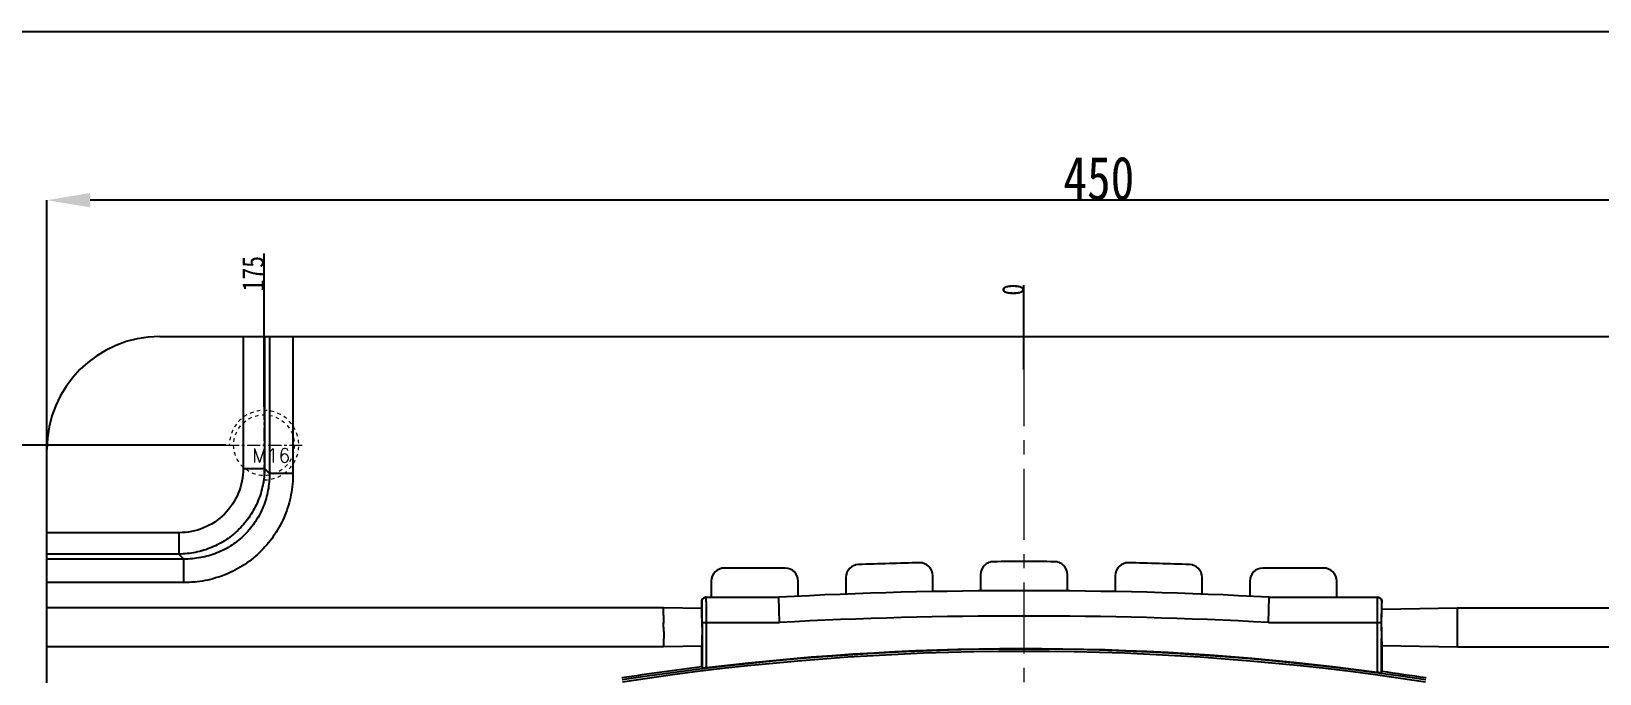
# Model space of a CAD drawing. Header units: millimetres. Extents: x 1937 to 4271, y -9032 to 1737.
# Drawn here: x 2656.3 to 3017.4, y -3020.2 to -2872.3 of the extents above; entities that cross this region are included whole.
import ezdxf

# ---------------------------------------------------------------- set-up
doc = ezdxf.new("R2010")
doc.units = ezdxf.units.MM
doc.header["$LTSCALE"] = 16.335
doc.header["$PDMODE"] = 3
doc.header["$PDSIZE"] = 0.3125
doc.linetypes.add('CENTER', pattern=[0.6, 0.375, -0.075, 0.075, -0.075])
doc.linetypes.add('HIDDEN', pattern=[0.2, 0.1, -0.1])
doc.layers.get('0').update_dxf_attribs({"linetype": 'CONTINUOUS'})
doc.layers.get('Defpoints').update_dxf_attribs({"linetype": 'CONTINUOUS'})
doc.layers.add('center', color=1, linetype='CENTER', lineweight=9)
doc.layers.add('screw', color=33, linetype='CONTINUOUS', lineweight=13)
doc.layers.add('DEFAULT_2', color=8, linetype='HIDDEN')
doc.layers.add('dim', color=3, linetype='CONTINUOUS')
doc.styles.get("Standard").update_dxf_attribs({"font": 'txt', "width": 0.8})
doc.styles.add('TXT', font='txt.shx', dxfattribs={"bigfont": 'gbcbig.shx'})
doc.dimstyles.new('副本 ISO-25-1', dxfattribs={"dimtxt": 10, "dimasz": 10, "dimexe": 0, "dimexo": 0, "dimgap": 0, "dimtad": 1, "dimtxsty": 'Standard', "dimcen": 0, "dimclrd": 6, "dimclre": 6, "dimclrt": 4, "dimazin": 0, "dimtfac": 1, "dimtofl": 0, "dimtmove": 0, "dimatfit": 3, "dimfxl": 0, "dimarcsym": 0})

# ---------------------------------------------------------------- blocks, each defined once
blk = doc.blocks.new('screw_m16_g')
at = {"layer": 'screw', "color": 1, "linetype": 'CENTER', "ltscale": 0.497582}
for p, q in [((0, -8.8), (0, 8.8)), ((-8.8, 0), (8.8, 0))]:
    blk.add_line(p, q, dxfattribs=at)
at = {"layer": 'screw', "linetype": 'HIDDEN', "ltscale": 0.497582}
blk.add_circle((0, 0), 7, dxfattribs=at)
at = {"layer": 'screw', "color": 92, "linetype": 'HIDDEN', "ltscale": 0.497582}
blk.add_arc((0, 0), 8, 270, 180, dxfattribs=at)
at = {"layer": 'screw', "color": 6, "style": 'TXT'}
blk.add_text('M16', height=3.2, dxfattribs=at).set_placement((-2.72, -4))
blk = doc.blocks.new('*D159')
at = {"color": 6, "lineweight": -2}
for p, q in [((2659.88, -2968.61), (2659.88, -2911.19)), ((3099.88, -2911.19), (2669.88, -2911.19)), ((3109.88, -2968.61), (3109.88, -2911.19))]:
    blk.add_line(p, q, dxfattribs=at)
at = {"color": 6}
for points in [[(2669.88, -2909.52), (2669.88, -2912.85), (2659.88, -2911.19)], [(3099.88, -2909.52), (3099.88, -2912.85), (3109.88, -2911.19)]]:
    blk.add_solid(points, dxfattribs=at)
at = {"layer": 'Defpoints', "color": 0}
for p in [(2659.88, -2911.19), (2659.88, -2968.61), (3109.88, -2968.61)]:
    blk.add_point(p, dxfattribs=at)
at = {"color": 4, "insert": (2902.12, -2906.19), "char_height": 10, "attachment_point": 5}
blk.add_mtext('450', dxfattribs=at)
blk = doc.blocks.new('*D164')
at = {"layer": 'Defpoints', "color": 0}
for p in [(3068.68, -2967.61, 0), (3116.85, -2967.61), (2884.88, -3157.61)]:
    blk.add_point(p, dxfattribs=at)
at = {"layer": 'dim', "color": 6, "lineweight": -2}
blk.add_line((3068.68, -2967.61), (3125.51, -2967.61), dxfattribs=at)
at = {"layer": 'dim', "color": 4, "insert": (3121.18, -2965.11), "char_height": 5, "attachment_point": 5}
blk.add_mtext('190', dxfattribs=at)
blk = doc.blocks.new('*D169')
at = {"layer": 'Defpoints', "color": 0}
for p in [(2884.88, -2932.79), (2884.88, -2950.2), (2884.88, -3157.61)]:
    blk.add_point(p, dxfattribs=at)
at = {"layer": 'dim', "color": 6, "lineweight": -2}
blk.add_line((2884.88, -2950.2), (2884.88, -2930.79), dxfattribs=at)
at = {"layer": 'dim', "color": 4, "insert": (2882.38, -2931.79), "char_height": 5, "attachment_point": 5, "rotation": 90}
blk.add_mtext('0', dxfattribs=at)
blk = doc.blocks.new('*D170')
at = {"layer": 'Defpoints', "color": 0}
for p in [(3059.88, -2932.79), (3059.88, -2958.81, 0), (2884.88, -3157.61)]:
    blk.add_point(p, dxfattribs=at)
at = {"layer": 'dim', "color": 6, "lineweight": -2}
blk.add_line((3059.88, -2958.81), (3059.88, -2923.46), dxfattribs=at)
at = {"layer": 'dim', "color": 4, "insert": (3057.38, -2928.12), "char_height": 5, "attachment_point": 5, "rotation": 90}
blk.add_mtext('175', dxfattribs=at)
blk = doc.blocks.new('*D174')
at = {"layer": 'Defpoints', "color": 0}
for p in [(2652.92, -2967.61), (2701.08, -2967.61, 0), (2884.88, -3157.61)]:
    blk.add_point(p, dxfattribs=at)
at = {"layer": 'dim', "color": 6, "lineweight": -2}
blk.add_line((2701.08, -2967.61), (2644.25, -2967.61), dxfattribs=at)
at = {"layer": 'dim', "color": 4, "insert": (2648.58, -2965.11), "char_height": 5, "attachment_point": 5}
blk.add_mtext('190', dxfattribs=at)
blk = doc.blocks.new('*D178')
at = {"layer": 'Defpoints', "color": 0}
for p in [(2709.88, -2932.79), (2709.88, -2958.81, 0), (2884.88, -3157.61)]:
    blk.add_point(p, dxfattribs=at)
at = {"layer": 'dim', "color": 6, "lineweight": -2}
blk.add_line((2709.88, -2958.81), (2709.88, -2923.46), dxfattribs=at)
at = {"layer": 'dim', "color": 4, "insert": (2707.38, -2928.12), "char_height": 5, "attachment_point": 5, "rotation": 90}
blk.add_mtext('175', dxfattribs=at)

msp = doc.modelspace()

# ---------------------------------------------------------------- linework, layer by layer
at = {"color": 7, "linetype": 'Continuous'}
for p, q in [((2685.883, -2942.605), (3083.883, -2942.605)), ((2705.058, -2942.605), (2705.058, -2973.008)), ((2709.982, -2942.605), (2709.982, -2973.008)), ((2711.133, -2942.605), (2711.133, -2974.158)), ((2716.549, -2942.605), (2716.549, -2974.158)), ((2659.883, -3321.605), (2659.883, -2968.605)), ((2705.058, -2973.008), (2709.982, -2973.008)), ((2709.982, -2973.008), (2711.133, -2974.158)), ((2716.549, -2974.158), (2711.133, -2974.158)), ((2690.286, -2987.78), (2659.883, -2987.78)), ((2690.286, -2987.78), (2690.286, -2992.704)), ((2690.286, -2992.704), (2659.883, -2992.704)), ((2690.286, -2992.704), (2691.437, -2993.855)), ((2691.437, -2993.855), (2659.883, -2993.855)), ((2691.437, -2999.271), (2691.437, -2993.855)), ((2829.885, -2995.931), (2815.885, -2995.925)), ((2953.882, -2995.925), (2939.882, -2995.931)), ((2691.437, -2999.271), (2659.883, -2999.271)), ((2812.883, -2998.925), (2812.883, -3002.623)), ((2832.883, -3002.395), (2832.883, -2998.931)), ((2843.883, -2998.109), (2843.883, -3001.915)), ((2863.883, -3001.334), (2863.883, -2997.704)), ((2874.883, -2997.458), (2874.883, -3001.174)), ((2894.883, -3001.174), (2894.883, -2997.458)), ((2905.883, -2997.704), (2905.883, -3001.334)), ((2925.883, -3001.915), (2925.883, -2998.109)), ((2936.883, -2998.931), (2936.883, -3002.395)), ((2956.883, -3002.623), (2956.883, -2998.925)), ((2810.664, -3003.628), (2810.664, -3005.204)), ((2810.679, -3003.635), (2810.664, -3003.628)), ((2811.669, -3002.623), (2828.397, -3002.633)), ((2828.552, -3008.459), (2828.397, -3002.633)), ((2941.215, -3008.459), (2941.369, -3002.633)), ((2941.369, -3002.633), (2966.288, -3002.623)), ((2967.293, -3003.628), (2967.278, -3003.635)), ((2967.293, -3005.355), (2967.293, -3003.628)), ((2801.852, -3005.05), (2659.883, -3005.05)), ((2810.664, -3005.204), (2801.852, -3005.05)), ((2967.293, -3005.355), (2984.743, -3005.05)), ((2984.743, -3005.05), (3109.883, -3005.05)), ((2810.763, -3008.459), (2810.763, -3018.984)), ((2810.763, -3008.459), (2828.552, -3008.459)), ((2811.768, -3018.913), (2811.768, -3008.459)), ((2941.215, -3008.459), (2967.195, -3008.459)), ((2966.19, -3008.459), (2966.19, -3019.962)), ((2801.851, -3014.05), (2659.883, -3014.05)), ((2810.664, -3013.896), (2801.851, -3014.05)), ((2810.664, -3018.697), (2810.664, -3013.896)), ((2967.195, -3020.046), (2967.195, -3013.745)), ((2967.293, -3013.745), (2967.293, -3019.76)), ((2967.293, -3013.745), (2984.742, -3014.05)), ((2984.742, -3014.05), (3109.883, -3014.05)), ((2810.664, -3018.697), (2810.763, -3018.984)), ((2967.195, -3020.046), (2967.293, -3019.76))]:
    msp.add_line(p, q, dxfattribs=at)
msp.add_lwpolyline([(2379.97, -2872.301), (3198.229, -2872.301), (3198.229, -3482.987), (2379.97, -3482.987)], close=True)
for centre, radius, start, end in [((2685.883, -2968.605), 26, 90, 180), ((2815.883, -2998.925), 3, 89.97415, 180), ((2829.883, -2998.931), 3, 0, 89.97415), ((2846.883, -2998.109), 3, 92.03302, 180), ((2884.883, -4068.596), 1074.162, 91.283853, 92.033023), ((2860.883, -2997.704), 3, 0, 91.28385), ((2877.883, -2997.458), 3, 90.37443, 180), ((2884.883, -4068.596), 1074.162, 89.625572, 90.374428), ((2891.883, -2997.458), 3, 0, 89.62557), ((2908.883, -2997.704), 3, 88.71615, 180), ((2884.883, -4068.596), 1074.162, 87.966977, 88.716147), ((2922.883, -2998.109), 3, 0, 87.96698), ((2939.883, -2998.931), 3, 90.02585, 180), ((2953.883, -2998.925), 3, 0, 90.02585), ((2884.883, -4068.596), 1067.459, 86.966697, 93.033296), ((2966.273, -3003.635), 1.005, 0.00751, 89.98788), ((2567.84, -3008.418), 242.923, 359.99037, 0.65639), ((2884.883, -4068.596), 1061.633, 86.958383, 93.04161), ((2884.883, -3622.815), 608.21, 81.250991, 98.749002), ((2884.883, -3622.815), 607.708, 81.250991, 98.749002), ((2884.883, -3622.815), 608.311, 82.318897, 96.903326), ((2884.883, -3622.815), 608.659, 97.004012, 98.749002), ((2884.883, -3622.815), 608.659, 81.250991, 82.218481)]:
    msp.add_arc(centre, radius, start, end, dxfattribs=at)
for centre, major_axis, start_param, end_param in [((2810.664, -3009.55), (0, 4.346), -1.5707963, -0.0003051), ((2967.293, -3009.55), (0, 4.195), 1.5707963, 3.1412875)]:
    msp.add_ellipse(centre, major_axis=major_axis, ratio=0.0174551, start_param=start_param, end_param=end_param, dxfattribs=at)
for points, knots in [([(2705.058, -2973.008), (2705.058, -2974.932), (2704.31, -2978.824), (2701.034, -2983.756), (2696.101, -2987.032), (2692.21, -2987.78), (2690.286, -2987.78)], [0, 0, 0, 0, 0.2500577, 0.5000242, 0.7499497, 1, 1, 1, 1]), ([(2709.982, -2973.008), (2709.973, -2974.293), (2709.706, -2976.868), (2708.573, -2980.578), (2706.741, -2984), (2704.278, -2987.001), (2701.278, -2989.463), (2697.856, -2991.295), (2694.146, -2992.428), (2691.571, -2992.695), (2690.286, -2992.704)], [0, 0, 0, 0, 0.1249535, 0.2499697, 0.3749809, 0.5000239, 0.6250539, 0.7500379, 0.8750393, 1, 1, 1, 1]), ([(2716.549, -2974.158), (2716.549, -2975.802), (2716.234, -2979.097), (2714.818, -2983.849), (2712.498, -2988.235), (2709.357, -2992.076), (2705.516, -2995.218), (2701.13, -2997.539), (2696.376, -2998.956), (2693.08, -2999.271), (2691.437, -2999.271)], [0, 0, 0, 0, 0.1250015, 0.2499858, 0.3749692, 0.49995, 0.6249333, 0.7499369, 0.874972, 1, 1, 1, 1]), ([(2711.133, -2974.158), (2711.143, -2975.45), (2710.917, -2978.044), (2709.833, -2981.791), (2708.026, -2985.252), (2705.56, -2988.28), (2702.533, -2990.747), (2699.071, -2992.554), (2695.323, -2993.639), (2692.729, -2993.865), (2691.437, -2993.855)], [0, 0, 0, 0, 0.1249459, 0.2499191, 0.3749257, 0.4999489, 0.6249748, 0.7500024, 0.8750274, 1, 1, 1, 1]), ([(2810.664, -3003.571), (2810.664, -3003.446), (2810.735, -3003.193), (2810.963, -3002.882), (2811.288, -3002.671), (2811.543, -3002.623), (2811.669, -3002.623)], [0, 0, 0, 0, 0.2493007, 0.5009379, 0.7501622, 1, 1, 1, 1]), ([(2810.747, -3005.635), (2810.745, -3005.489), (2810.741, -3005.213), (2810.734, -3004.821), (2810.726, -3004.48), (2810.718, -3004.193), (2810.71, -3003.965), (2810.702, -3003.812), (2810.695, -3003.723), (2810.691, -3003.678), (2810.685, -3003.653), (2810.683, -3003.637), (2810.679, -3003.635)], [0, 0, 0, 0, 0.2184597, 0.4147323, 0.5860191, 0.7299124, 0.8446011, 0.9283912, 0.9583552, 0.9802717, 0.994103, 1, 1, 1, 1]), ([(2811.768, -3008.459), (2811.768, -3008.082), (2811.767, -3007.343), (2811.762, -3006.268), (2811.755, -3005.277), (2811.746, -3004.521), (2811.738, -3003.986), (2811.731, -3003.646), (2811.724, -3003.351), (2811.717, -3003.106), (2811.71, -3002.911), (2811.703, -3002.781), (2811.697, -3002.705), (2811.694, -3002.667), (2811.689, -3002.645), (2811.687, -3002.632), (2811.684, -3002.63)], [0, 0, 0, 0, 0.1937989, 0.3805943, 0.5526855, 0.7037613, 0.7696352, 0.8281692, 0.8787953, 0.921081, 0.9546045, 0.9790222, 0.9877625, 0.994169, 0.9982342, 1, 1, 1, 1]), ([(2966.273, -3002.63), (2966.27, -3002.632), (2966.268, -3002.645), (2966.264, -3002.667), (2966.26, -3002.705), (2966.254, -3002.781), (2966.248, -3002.911), (2966.24, -3003.106), (2966.233, -3003.351), (2966.226, -3003.646), (2966.22, -3003.986), (2966.211, -3004.521), (2966.203, -3005.277), (2966.195, -3006.268), (2966.191, -3007.343), (2966.19, -3008.082), (2966.19, -3008.459)], [0, 0, 0, 0, 0.0017658, 0.005831, 0.0122375, 0.0209778, 0.0453955, 0.078919, 0.1212047, 0.1718308, 0.2303648, 0.2962387, 0.4473144, 0.6194057, 0.8062011, 1, 1, 1, 1]), ([(2966.288, -3002.623), (2966.415, -3002.623), (2966.67, -3002.671), (2966.996, -3002.882), (2967.223, -3003.194), (2967.293, -3003.448), (2967.293, -3003.574)], [0, 0, 0, 0, 0.2498352, 0.4991097, 0.750676, 1, 1, 1, 1]), ([(2967.278, -3003.635), (2967.275, -3003.637), (2967.272, -3003.653), (2967.267, -3003.678), (2967.263, -3003.723), (2967.255, -3003.812), (2967.248, -3003.965), (2967.239, -3004.193), (2967.231, -3004.48), (2967.223, -3004.822), (2967.216, -3005.213), (2967.212, -3005.49), (2967.211, -3005.635)], [0, 0, 0, 0, 0.0058969, 0.0197283, 0.041645, 0.0716092, 0.1553999, 0.2700893, 0.4139832, 0.5852699, 0.781542, 1, 1, 1, 1]), ([(2801.886, -3009.55), (2801.886, -3009.258), (2801.906, -3008.684), (2801.927, -3007.851), (2801.911, -3007.082), (2801.902, -3006.497), (2801.896, -3006.083), (2801.892, -3005.821), (2801.886, -3005.595), (2801.88, -3005.406), (2801.873, -3005.258), (2801.868, -3005.159), (2801.863, -3005.103), (2801.86, -3005.074), (2801.856, -3005.06), (2801.854, -3005.05), (2801.852, -3005.05)], [0, 0, 0, 0, 0.1947933, 0.3824596, 0.555223, 0.7066452, 0.7725372, 0.8309821, 0.8814097, 0.9233845, 0.9564807, 0.9803534, 0.9887803, 0.9948494, 0.9985596, 1, 1, 1, 1]), ([(2967.22, -3009.55), (2967.22, -3009.277), (2967.221, -3008.742), (2967.225, -3007.965), (2967.232, -3007.249), (2967.239, -3006.703), (2967.246, -3006.318), (2967.252, -3006.073), (2967.258, -3005.862), (2967.264, -3005.687), (2967.271, -3005.548), (2967.278, -3005.45), (2967.283, -3005.388), (2967.288, -3005.364), (2967.291, -3005.355), (2967.293, -3005.355)], [0, 0, 0, 0, 0.1947753, 0.3824359, 0.5551618, 0.7065513, 0.7724396, 0.8308833, 0.8813085, 0.9232812, 0.9563787, 0.9802604, 0.9947753, 0.9985071, 1, 1, 1, 1]), ([(2984.707, -3009.55), (2984.707, -3009.258), (2984.688, -3008.684), (2984.667, -3007.851), (2984.683, -3007.082), (2984.692, -3006.497), (2984.698, -3006.083), (2984.703, -3005.821), (2984.709, -3005.595), (2984.715, -3005.406), (2984.721, -3005.258), (2984.727, -3005.159), (2984.732, -3005.103), (2984.735, -3005.074), (2984.738, -3005.06), (2984.74, -3005.05), (2984.743, -3005.05)], [0, 0, 0, 0, 0.1947928, 0.3824583, 0.5552214, 0.7066435, 0.7725355, 0.8309803, 0.8814081, 0.9233832, 0.9564795, 0.9803526, 0.9887797, 0.994849, 0.9985594, 1, 1, 1, 1]), ([(2801.886, -3009.55), (2801.886, -3009.842), (2801.906, -3010.416), (2801.926, -3011.249), (2801.911, -3012.018), (2801.901, -3012.603), (2801.895, -3013.017), (2801.891, -3013.279), (2801.885, -3013.505), (2801.879, -3013.694), (2801.872, -3013.842), (2801.867, -3013.941), (2801.862, -3013.997), (2801.858, -3014.026), (2801.855, -3014.04), (2801.853, -3014.05), (2801.851, -3014.05)], [0, 0, 0, 0, 0.1947925, 0.3824579, 0.5552207, 0.7066428, 0.7725348, 0.8309796, 0.8814075, 0.9233827, 0.9564791, 0.9803523, 0.9887795, 0.9948489, 0.9985594, 1, 1, 1, 1]), ([(2810.74, -3009.55), (2810.74, -3009.832), (2810.739, -3010.387), (2810.735, -3011.192), (2810.728, -3011.933), (2810.72, -3012.499), (2810.713, -3012.898), (2810.707, -3013.152), (2810.7, -3013.37), (2810.694, -3013.552), (2810.687, -3013.696), (2810.68, -3013.797), (2810.675, -3013.862), (2810.669, -3013.886), (2810.666, -3013.896), (2810.664, -3013.896)], [0, 0, 0, 0, 0.1947753, 0.3824358, 0.5551618, 0.7065513, 0.7724396, 0.8308833, 0.8813085, 0.9232812, 0.9563787, 0.9802603, 0.9947753, 0.9985071, 1, 1, 1, 1]), ([(2984.742, -3014.05), (2984.74, -3014.05), (2984.738, -3014.04), (2984.735, -3014.026), (2984.732, -3013.997), (2984.727, -3013.941), (2984.721, -3013.842), (2984.715, -3013.694), (2984.709, -3013.505), (2984.703, -3013.279), (2984.697, -3013.017), (2984.69, -3012.603), (2984.687, -3012.017), (2984.668, -3011.25), (2984.678, -3010.416), (2984.707, -3009.843), (2984.707, -3009.55)], [0, 0, 0, 0, 0.0014404, 0.0051466, 0.0112112, 0.0196362, 0.0435248, 0.0766196, 0.1185763, 0.1690247, 0.2274694, 0.2933362, 0.4447985, 0.6175717, 0.8051036, 1, 1, 1, 1]), ([(2811.768, -3018.913), (2811.641, -3018.929), (2811.457, -3018.949), (2811.223, -3018.971), (2811.073, -3018.984), (2810.951, -3018.991), (2810.853, -3018.996), (2810.802, -3018.991), (2810.765, -3018.991), (2810.763, -3018.984)], [0, 0, 0, 0, 0.3777984, 0.5492159, 0.6999612, 0.8243476, 0.9178122, 0.9766504, 1, 1, 1, 1]), ([(2967.195, -3020.046), (2967.192, -3020.053), (2967.155, -3020.052), (2967.104, -3020.056), (2967.007, -3020.05), (2966.884, -3020.042), (2966.734, -3020.027), (2966.5, -3020.002), (2966.316, -3019.979), (2966.19, -3019.962)], [0, 0, 0, 0, 0.0232705, 0.0821028, 0.1756253, 0.3000931, 0.4508963, 0.6223246, 1, 1, 1, 1])]:
    msp.add_open_spline(points, degree=3, knots=knots, dxfattribs=at)
at = {"layer": 'center', "color": 1, "linetype": 'CENTER', "ltscale": 2.674503}
msp.add_line((2884.883, -3382.605), (2884.883, -2932.605), dxfattribs=at)
at = {"layer": 'DEFAULT_2', "color": 8, "linetype": 'HIDDEN'}
for p, q in [((2811.684, -3002.63), (2811.669, -3002.623)), ((2812.883, -3002.63), (2812.883, -3002.623)), ((2832.883, -3002.402), (2832.883, -3002.405)), ((2843.883, -3001.915), (2843.883, -3001.923)), ((2863.883, -3001.341), (2863.883, -3001.344)), ((2874.883, -3001.174), (2874.883, -3001.182)), ((2894.883, -3001.182), (2894.883, -3001.184)), ((2905.883, -3001.344), (2905.883, -3001.341)), ((2925.883, -3001.923), (2925.883, -3001.925)), ((2936.883, -3002.405), (2936.883, -3002.402)), ((2956.883, -3002.633), (2956.883, -3002.63)), ((2966.288, -3002.623), (2966.273, -3002.63)), ((2967.195, -3013.745), (2967.195, -3008.459))]:
    msp.add_line(p, q, dxfattribs=at)
for centre, radius, start, end in [((2811.684, -3003.635), 1.005, 90.01208, 179.99249), ((3185.6, -3008.28), 218.406, 179.30628, 180.047)]:
    msp.add_arc(centre, radius, start, end, dxfattribs=at)

# ---------------------------------------------------------------- block references
at = {"layer": 'screw'}
msp.add_blockref('screw_m16_g', (2709.883, -2967.605), dxfattribs=at)

# ---------------------------------------------------------------- dimensions: what is measured, and where the dimension line sits
dim = msp.add_linear_dim(base=(2659.883, -2911.188), p1=(3109.883, -2968.605), p2=(2659.883, -2968.605), dimstyle='副本 ISO-25-1', override={"dimfxl": 1.25, "dimarcsym": 1})
dim.commit()
dim.dimension.update_dxf_attribs({"geometry": '*D159', "text_midpoint": (2902.123, -2911.188), "dimtype": 160})
at = {"layer": 'dim'}
for feature_location, offset, dtype, origin, picture, middle in [((2709.883, -2958.805, 0), (0, 26.016), 1, (2884.883, -3157.605), '*D178', (2707.383, -2928.123)), ((3059.883, -2958.805, 0), (0, 26.016), 1, (2884.883, -3157.605), '*D170', (3057.383, -2928.123)), ((2884.883305811, -2950.200300677), (0, 17.410755031), 1, (2884.883305811, -3157.605182858), '*D169', (2882.383305811, -2931.789545646)), ((2701.083, -2967.605, 0), (-48.165, 0), 0, (2884.883, -3157.605), '*D174', (2648.585, -2965.105)), ((3068.683, -2967.605, 0), (48.165, 0), 0, (2884.883, -3157.605), '*D164', (3121.182, -2965.105))]:
    dim = msp.add_ordinate_dim(feature_location=feature_location, offset=offset, dtype=dtype, origin=origin, dimstyle='副本 ISO-25-1', override={"dimtxt": 5, "dimasz": 2, "dimfxl": 1.25, "dimarcsym": 1}, dxfattribs=at)
    dim.commit()
    dim.dimension.update_dxf_attribs({"geometry": picture, "text_midpoint": middle})

doc.saveas('drawing.dxf')
